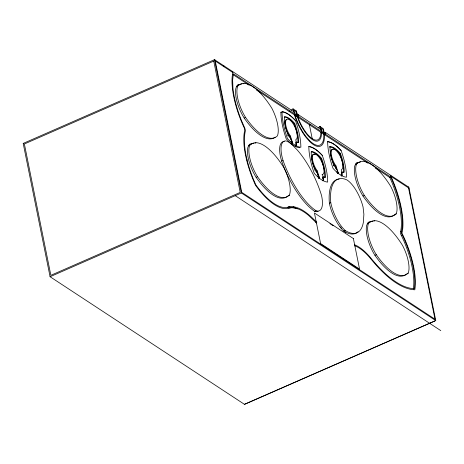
<?xml version="1.0" encoding="UTF-8"?>
<svg xmlns="http://www.w3.org/2000/svg" width="464" height="464" viewBox="0 0 464 464"><rect width="100%" height="100%" fill="white"/><g stroke="black" fill="none" stroke-linecap="round" stroke-linejoin="round"><path stroke-width="0.7" d="M318.229 127.762L319.963 126.504L323.385 128.748L324.423 133.893L324.353 138.794A31.355 11.786 66.4 0 1 309.848 141.706L306.194 137.611A31.355 11.786 66.4 0 1 296.415 120.449L294.391 114.886L295.359 114.463L294.785 112.363L214.501 59.659L23.2 143.417L50.083 276.735L244.464 404.341L435.766 320.583L408.883 187.265L325.154 132.298L324.185 132.721M354.363 244.696A56.486 21.234 66.4 0 1 371.31 258.628A114.979 43.222 66.4 0 0 390.497 278.029C397.393 283.33 405.31 288.312 414.248 288.712L414.636 285.638A56.869 21.379 66.4 0 0 404.602 239.917L402.392 235.103A2.778 1.044 66.4 0 1 401.609 231.234L402.12 228.044A59.902 22.521 66.4 0 0 392.764 181.644L390.821 177.132L325.38 134.171L325.154 132.298M291.288 110.078L293.016 108.814L296.438 111.058L297.401 115.826L299.228 120.576A24.702 9.286 66.4 0 0 312.202 138.643A24.702 9.286 66.4 0 0 320.746 134.705L320.868 132.269L321.842 131.846L321.883 131.01M296.241 145.563L295.667 145.986L295.98 142.355L296.629 142.071A23.774 8.938 66.4 0 0 298.555 142.32A28.629 10.765 66.4 0 0 294.768 123.523A27.904 10.492 66.4 0 0 284.444 116.713A26.935 10.127 66.4 0 0 288.248 135.587A29.07 10.927 66.4 0 0 290.551 138.063L292.685 143.225L290.418 136.051A11.107 4.176 66.4 0 1 285.928 120.449A11.107 4.176 66.4 0 1 294.449 126.04A11.107 4.176 66.4 0 1 295.846 139.612L296.397 145.754L296.629 142.071M322.724 178.646L322.805 177.202L323.449 176.917A23.774 8.938 66.4 0 0 325.374 177.167A28.629 10.765 66.4 0 0 321.587 158.369A27.904 10.492 66.4 0 0 311.263 151.56A26.935 10.127 66.4 0 0 315.068 170.433A29.07 10.927 66.4 0 0 317.37 172.91L319.505 178.072L317.237 170.897A11.107 4.176 66.4 0 1 312.753 155.295A11.107 4.176 66.4 0 1 321.268 160.886A11.107 4.176 66.4 0 1 322.666 174.458L323.217 180.6L323.449 176.917M341.533 173.756L341.608 172.306L342.258 172.028A23.774 8.938 66.4 0 0 344.184 172.272A28.629 10.765 66.4 0 0 340.396 153.474A27.904 10.492 66.4 0 0 330.072 146.67L329.428 146.955A27.904 10.492 66.4 0 1 339.747 153.758A28.629 10.765 66.4 0 1 343.54 172.556M337.05 171.506L337.635 173.472L338.314 173.182L336.046 166.002A11.107 4.176 66.4 0 1 331.557 150.4A11.107 4.176 66.4 0 1 340.077 155.991A11.107 4.176 66.4 0 1 341.475 169.569L341.869 175.52L341.382 175.995L342.061 175.67L342.258 172.028M413.279 289.136L413.668 286.068A56.869 21.379 66.4 0 0 403.628 240.346L401.418 235.532A2.778 1.044 66.4 0 1 400.641 231.658L401.644 231.217M400.676 231.64L401.151 228.468A59.902 22.521 66.4 0 0 391.796 182.068L389.847 177.555L375.306 168.009M237.864 85.933L237.342 87.319A24.192 9.094 66.4 0 0 245.56 117.398A56.312 21.17 66.4 0 0 277.402 135.853A24.488 9.205 66.4 0 0 271.834 108.234A54.201 20.375 66.4 0 0 244.279 83.404C241.147 82.986 239.035 85.353 236.472 86.542L238.334 85.063L240.48 84.222M251.679 143.765L249.823 145.244L249.301 146.624A24.192 9.094 66.4 0 0 257.52 176.709A56.312 21.17 66.4 0 0 289.362 195.164L287.97 195.773M358.515 162.446L356.659 163.92L356.137 165.306A24.192 9.094 66.4 0 0 364.356 195.385A56.312 21.17 66.4 0 0 396.198 213.84L395.276 214.246M370.475 221.751L368.619 223.23L368.097 224.617A24.192 9.094 66.4 0 0 376.316 254.695A56.312 21.17 66.4 0 0 408.158 273.151L406.771 273.76M244.464 404.341L434.797 321.013M243.026 83.839L243.954 83.433M241.779 83.949L237.51 84.953L235.956 87.928A24.192 9.094 66.4 0 0 244.174 118.007L245.56 117.398M289.084 111.406L290.052 110.977M297.238 115.089L298.259 114.643L321.685 130.019M296.925 116.307L298.462 115.635L298.259 114.643M297.934 117.212L298.903 116.789L321.842 131.846M284.519 117.021A27.904 10.492 66.4 0 1 294.118 123.807L294.768 123.523M249.823 145.244L248.431 145.853L250.293 144.374L253.825 142.918L256.232 142.715A54.201 20.375 66.4 0 1 283.794 167.545A24.488 9.205 66.4 0 1 289.362 195.164M254.985 143.15L255.908 142.744M310.37 124.317L309.401 124.741L312.202 138.643M287.599 135.865L288.248 135.587M290.8 139.594L289.768 136.329L290.418 136.051M291.102 141.485L291.821 143.37L292.471 143.086M291.839 143.393L292.685 143.225M295.98 142.355A23.774 8.938 66.4 0 0 297.911 142.599L298.555 142.32M295.783 145.969L296.432 145.69M324.423 133.893L325.392 133.47M324.411 134.595L325.38 134.171M281.66 161.112L283.046 160.503A24.192 9.094 66.4 0 1 286.242 140.946C290.673 142.552 293.799 146.601 297.099 149.82A54.201 20.375 66.4 0 1 321.575 195.611A24.488 9.205 66.4 0 1 316.059 210.749L314.673 211.358A56.312 21.17 66.4 0 1 281.66 161.112A24.192 9.094 66.4 0 1 284.345 141.508M253.738 143.254L249.47 144.263L247.915 147.233A24.192 9.094 66.4 0 0 256.134 177.318L257.52 176.709M50.083 276.735L241.384 192.978L435.766 320.583M311.338 151.867A27.904 10.492 66.4 0 1 320.937 158.653L321.587 158.369M339.747 153.758L340.396 153.474M319.505 178.072L318.843 178.362L316.587 171.175L317.237 170.897M333.233 165.822L333.877 165.538A29.07 10.927 66.4 0 0 336.18 168.014L338.314 173.182M336.429 169.551L335.397 166.286L336.046 166.002M335.53 168.299L336.18 168.014M322.016 174.742L322.666 174.458M317.921 176.332L318.64 178.217L319.29 177.932M322.805 177.202A23.774 8.938 66.4 0 0 324.73 177.445L325.374 177.167M356.659 163.92L355.267 164.529L357.129 163.05L360.667 161.6L363.074 161.391A54.201 20.375 66.4 0 1 390.63 186.221A24.488 9.205 66.4 0 1 396.198 213.84M336.968 172.069L337.45 173.321L338.099 173.043M323.251 180.537L322.468 180.803L323.06 180.409M288.266 207.095L287.291 207.518C290.864 205.859 294.942 206.724 298.456 208.133A74.6 28.043 66.4 0 1 313.171 218.776L316.796 222.349M292.917 207.24L293.892 206.816M329.382 203.261L330.768 202.652A56.312 21.17 66.4 0 1 346.834 179.875A24.192 9.094 66.4 0 1 363.063 207.048L363.886 214.281L363.353 222.355A54.201 20.375 66.4 0 1 345.222 230.509L343.83 231.118A24.488 9.205 66.4 0 1 329.382 203.261A56.312 21.17 66.4 0 1 337.49 179.4M389.847 177.555L390.821 177.132M360.574 161.936L356.306 162.939L354.751 165.915A24.192 9.094 66.4 0 0 362.97 195.994L364.356 195.385M368.619 223.23L367.227 223.839L369.089 222.36L372.621 220.905L375.034 220.702A54.201 20.375 66.4 0 1 402.59 245.531A24.488 9.205 66.4 0 1 408.158 273.151M373.781 221.137L374.709 220.731M401.493 235.631L402.462 235.207M372.534 221.241L368.265 222.25L366.711 225.22A24.192 9.094 66.4 0 0 374.929 255.304L376.316 254.695M289.362 206.764L287.199 207.414A67.756 25.474 66.4 0 1 258.755 188.744L255.826 184.881L253.779 180.189A57.049 21.448 66.4 0 1 247.161 160.3L246.088 155.527A57.002 21.425 66.4 0 1 245.178 131.817L245.247 131.637A4.46 1.676 66.4 0 0 244.325 127.043L242.005 121.794A57.049 21.448 66.4 0 1 232.94 88.137L232.632 80.127L233.346 73.753L295.359 114.463M288.701 208.15C292.042 207.188 295.591 207.889 298.741 209.171A73.451 27.614 66.4 0 1 308.224 215.099L316.547 222.964L315.758 222.291M288.393 207.193L290.116 207.014M252.439 143.527L253.825 143.411M371.235 221.514L372.621 221.398M297.691 208.794C294.501 207.576 290.853 207.159 287.622 208.475A68.898 25.903 66.4 0 1 255.565 185.356A58.197 21.878 66.4 0 1 246.61 160.022L245.514 155.15A58.197 21.878 66.4 0 1 244.592 130.935A3.318 1.247 66.4 0 0 243.791 126.962L241.587 121.916A58.197 21.878 66.4 0 1 232.342 87.58L232.046 83.346A58.197 21.878 66.4 0 1 232.818 72.541L232.615 71.549M329.921 223.607L333.164 225.753M215.273 61.028L232.818 72.541M390.752 175.363L390.955 176.355L409.086 188.256M324.382 133.719L321.535 131.846L321.343 135.523A25.856 9.721 66.4 0 1 312.405 139.647A25.856 9.721 66.4 0 1 298.822 120.739L296.867 115.652L296.067 111.679L293.787 110.183L294.321 112.833M232.98 74.576L249.267 85.266M256.511 90.022L368.033 163.235M235.37 195.767L440.8 330.635M23.2 143.417L23.768 143.788M246.483 159.459L247.092 159.993M339.979 226.676L341.487 228.23M344.004 230.817L345.506 232.371M341.255 175.879L341.133 174.481M298.462 115.635L298.903 116.789M291.212 140.899L292.036 143.509M296.438 111.058L297.488 116.058L294.588 114.156L296.838 120.338A30.201 11.356 66.4 0 0 306.257 136.868L309.778 140.812A30.201 11.356 66.4 0 0 323.75 138.005L323.814 133.342L323.014 129.369L320.728 127.873L321.134 129.856M408.314 186.893L434.994 319.22L241.756 192.357L215.076 60.03M321.5 129.236L322.144 132.42M320.647 129.908L319.963 126.504L320.641 130.03M293.016 108.814L293.683 112.126M223.845 65.789L224.048 66.787M214.501 59.659L241.384 192.978M280.882 112.23A45.176 16.982 66.4 0 1 281.868 112.404A42.027 15.799 66.4 0 0 280.882 112.23A47.728 17.945 66.4 0 0 286.253 138.881A41.081 15.445 66.4 0 0 299.732 147.726M354.658 245.74A55.367 20.816 66.4 0 1 371.287 259.417A116.046 43.628 66.4 0 0 394.394 281.781C400.455 285.917 407.322 289.536 414.81 289.791A58.012 21.808 66.4 0 0 402.729 234.749A1.63 0.615 66.4 0 1 402.015 233.177A1.63 0.615 66.4 0 1 402.213 232.203A61.045 22.951 66.4 0 0 390.955 176.355M345.222 230.509A24.488 9.205 66.4 0 1 330.768 202.652M338.03 179.278A56.312 21.17 66.4 0 1 339.143 179.139M358.069 231.669A54.201 20.375 66.4 0 1 343.83 231.118M316.059 210.749A56.312 21.17 66.4 0 1 283.046 160.503M318.13 211.288A24.488 9.205 66.4 0 1 314.673 211.358M394.812 214.449A56.312 21.17 66.4 0 1 362.97 195.994M275.158 137.205A56.312 21.17 66.4 0 1 244.174 118.007M405.913 274.497A56.312 21.17 66.4 0 1 374.929 255.304M287.117 196.51A56.312 21.17 66.4 0 1 256.134 177.318M282.008 111.737A47.728 17.945 66.4 0 0 287.378 138.388A41.081 15.445 66.4 0 0 300.863 147.233A45.866 17.243 66.4 0 0 295.487 120.588A42.027 15.799 66.4 0 0 282.008 111.737A45.176 16.982 66.4 0 1 295.487 120.588M294.118 123.807A28.629 10.765 66.4 0 1 297.911 142.599M289.768 136.329A11.107 4.176 66.4 0 1 285.18 125.709A11.107 4.176 66.4 0 1 286.671 119.416M327.636 141.694A47.728 17.945 66.4 0 0 333.013 168.339A41.081 15.445 66.4 0 0 346.492 177.19A45.866 17.243 66.4 0 0 341.115 150.545A42.027 15.799 66.4 0 0 327.636 141.694A45.176 16.982 66.4 0 1 341.115 150.545M335.397 166.286A11.107 4.176 66.4 0 1 330.652 154.651A11.107 4.176 66.4 0 1 333.314 149.443M333.877 165.538A26.935 10.127 66.4 0 1 330.072 146.67M341.782 172.359A23.774 8.938 66.4 0 1 341.608 172.306M308.827 146.583A47.728 17.945 66.4 0 0 314.203 173.234A41.081 15.445 66.4 0 0 327.683 182.079A45.866 17.243 66.4 0 0 322.306 155.434A45.176 16.982 66.4 0 0 308.827 146.583A42.027 15.799 66.4 0 1 322.306 155.434M320.937 158.653A28.629 10.765 66.4 0 1 324.73 177.445M316.587 171.175A11.107 4.176 66.4 0 1 311.791 159.048A11.107 4.176 66.4 0 1 315.073 154.558M213.736 61.074L24.372 143.985L50.854 275.314L240.213 192.409L213.736 61.074M353.388 238.56L314.435 212.988L320.601 243.559L359.554 269.132L353.388 238.56"/></g></svg>
